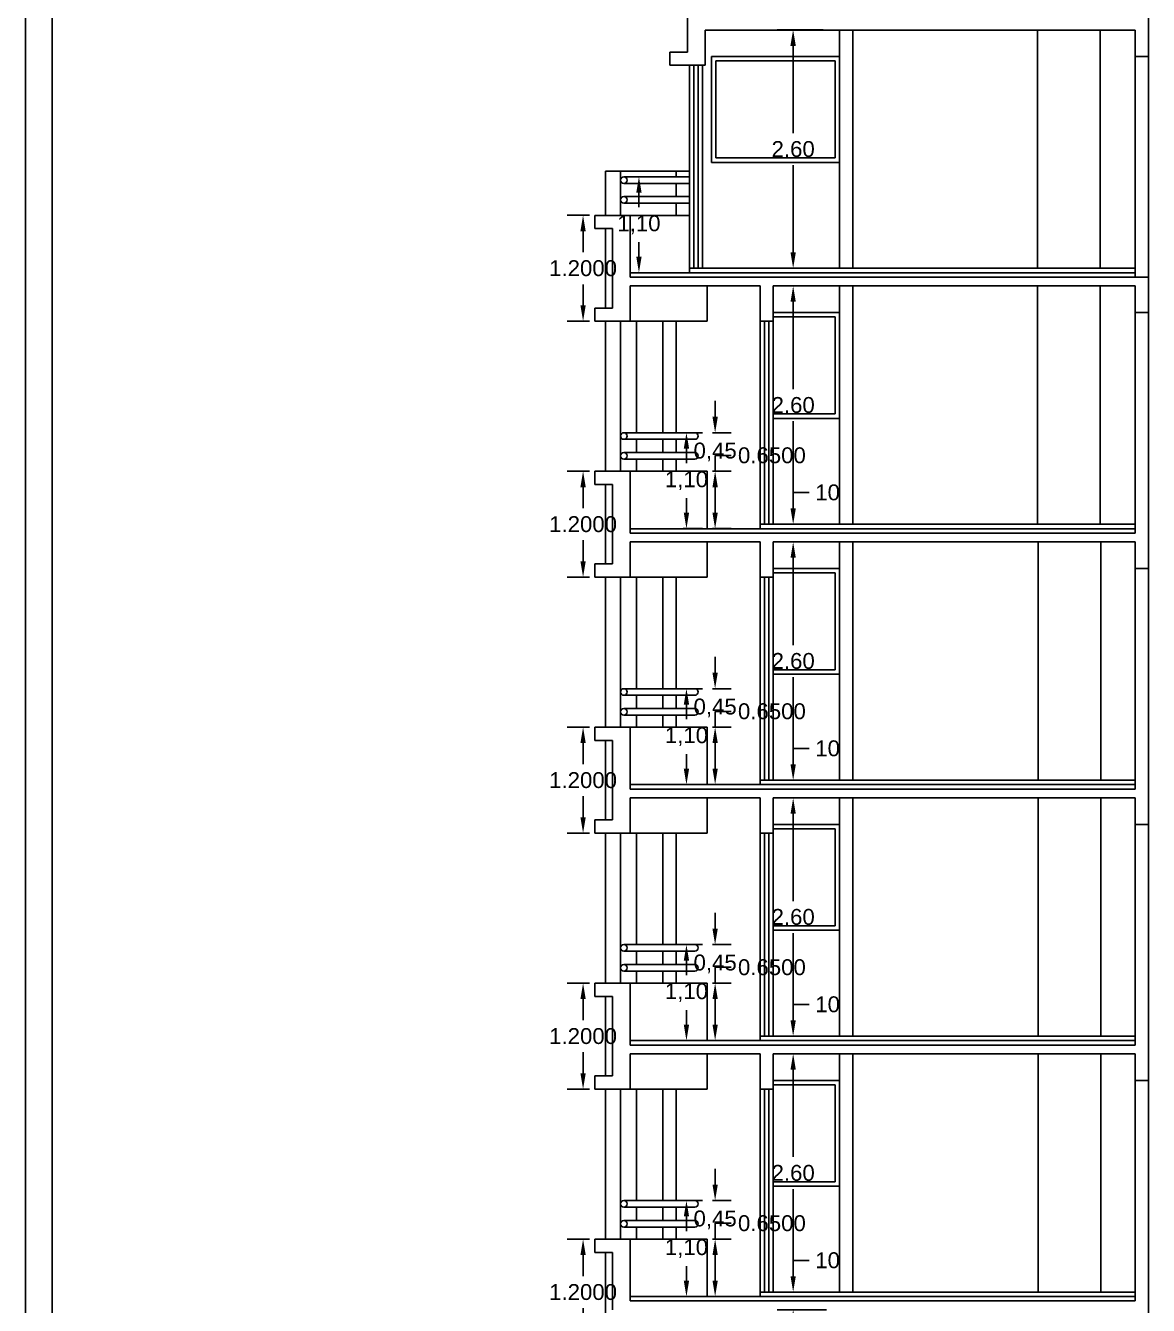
# Model space of a CAD drawing. Header units: millimetres. Extents: x 2200 to 2403, y 2380 to 2511.
# Drawn here: x 2285.21 to 2297.93, y 2486.62 to 2501.12 of the extents above; entities that cross this region are included whole.
import ezdxf

# ---------------------------------------------------------------- set-up
doc = ezdxf.new("R2010")
doc.units = ezdxf.units.MM
doc.styles.get("Standard").update_dxf_attribs({"font": 'arial.ttf'})
doc.dimstyles.get("Standard").update_dxf_attribs({"dimtxt": 0.18, "dimasz": 0.18, "dimexe": 0.18, "dimexo": 0.0625, "dimgap": 0.09, "dimtad": 0, "dimtih": 1, "dimtoh": 1, "dimdec": 4, "dimzin": 0, "dimdsep": 46, "dimtxsty": 'Standard', "dimcen": 0.09, "dimadec": 0, "dimazin": 0, "dimtfac": 1, "dimtdec": 4, "dimtofl": 0, "dimtmove": 0, "dimatfit": 3, "dimfxl": 1, "dimtolj": 1, "dimtzin": 0, "dimarcsym": 0})

# ---------------------------------------------------------------- blocks, each defined once
blk = doc.blocks.new('*D809')
at = {"color": 0, "lineweight": -2, "transparency": 16777216}
for p, q in [((2294.249, 2501.068), (2293.729, 2501.068)), ((2293.909, 2500.888), (2293.909, 2499.899)), ((2293.909, 2498.548), (2293.909, 2499.536)), ((2294.249, 2498.368), (2293.729, 2498.368))]:
    blk.add_line(p, q, dxfattribs=at)
at = {"color": 0, "transparency": 16777216}
for points in [[(2293.879, 2500.888), (2293.939, 2500.888), (2293.909, 2501.068)], [(2293.879, 2498.548), (2293.939, 2498.548), (2293.909, 2498.368)]]:
    blk.add_solid(points, dxfattribs=at)
at = {"layer": 'DEFPOINTS', "color": 0, "transparency": 16777216}
for p in [(2293.909, 2501.068), (2294.311, 2501.068), (2294.311, 2498.368)]:
    blk.add_point(p, dxfattribs=at)
at = {"color": 0, "transparency": 16777216, "insert": (2293.909, 2499.718), "char_height": 0.18, "attachment_point": 5}
blk.add_mtext('\\A1;2.60', dxfattribs=at)
blk = doc.blocks.new('*D810')
at = {"color": 0, "lineweight": -2, "transparency": 16777216}
for p, q in [((2293.908, 2501.448), (2293.908, 2501.628)), ((2293.908, 2501.628), (2294.088, 2501.628)), ((2293.978, 2501.268), (2293.728, 2501.268)), ((2293.978, 2501.068), (2293.728, 2501.068)), ((2293.908, 2500.888), (2293.908, 2500.708))]:
    blk.add_line(p, q, dxfattribs=at)
at = {"color": 0, "transparency": 16777216}
for points in [[(2293.878, 2501.448), (2293.938, 2501.448), (2293.908, 2501.268)], [(2293.878, 2500.888), (2293.938, 2500.888), (2293.908, 2501.068)]]:
    blk.add_solid(points, dxfattribs=at)
at = {"layer": 'DEFPOINTS', "color": 0, "transparency": 16777216}
for p in [(2293.908, 2501.268), (2294.041, 2501.268), (2294.041, 2501.068)]:
    blk.add_point(p, dxfattribs=at)
at = {"color": 0, "transparency": 16777216, "insert": (2294.298, 2501.628), "char_height": 0.18, "attachment_point": 5}
blk.add_mtext('\\A1;10', dxfattribs=at)
blk = doc.blocks.new('*D786')
at = {"color": 0, "lineweight": -2, "transparency": 16777216}
for p, q in [((2294.276, 2489.468), (2293.729, 2489.468)), ((2293.909, 2489.288), (2293.909, 2488.299)), ((2293.909, 2486.948), (2293.909, 2487.936)), ((2294.276, 2486.768), (2293.729, 2486.768))]:
    blk.add_line(p, q, dxfattribs=at)
at = {"color": 0, "transparency": 16777216}
for points in [[(2293.879, 2489.288), (2293.939, 2489.288), (2293.909, 2489.468)], [(2293.879, 2486.948), (2293.939, 2486.948), (2293.909, 2486.768)]]:
    blk.add_solid(points, dxfattribs=at)
at = {"layer": 'DEFPOINTS', "color": 0, "transparency": 16777216}
for p in [(2293.909, 2489.468), (2294.338, 2489.468), (2294.338, 2486.768)]:
    blk.add_point(p, dxfattribs=at)
at = {"color": 0, "transparency": 16777216, "insert": (2293.909, 2488.118), "char_height": 0.18, "attachment_point": 5}
blk.add_mtext('\\A1;2.60', dxfattribs=at)
blk = doc.blocks.new('*D787')
at = {"color": 0, "lineweight": -2, "transparency": 16777216}
for p, q in [((2293.909, 2486.948), (2293.909, 2487.128)), ((2293.909, 2487.128), (2294.089, 2487.128)), ((2294.285, 2486.768), (2293.729, 2486.768)), ((2294.285, 2486.568), (2293.729, 2486.568)), ((2293.909, 2486.388), (2293.909, 2486.208))]:
    blk.add_line(p, q, dxfattribs=at)
at = {"color": 0, "transparency": 16777216}
for points in [[(2293.879, 2486.948), (2293.939, 2486.948), (2293.909, 2486.768)], [(2293.879, 2486.388), (2293.939, 2486.388), (2293.909, 2486.568)]]:
    blk.add_solid(points, dxfattribs=at)
at = {"layer": 'DEFPOINTS', "color": 0, "transparency": 16777216}
for p in [(2293.909, 2486.768), (2294.347, 2486.768), (2294.347, 2486.568)]:
    blk.add_point(p, dxfattribs=at)
at = {"color": 0, "transparency": 16777216, "insert": (2294.299, 2487.128), "char_height": 0.18, "attachment_point": 5}
blk.add_mtext('\\A1;10', dxfattribs=at)
blk = doc.blocks.new('*D788')
at = {"color": 0, "lineweight": -2, "transparency": 16777216}
for p, q in [((2294.276, 2492.368), (2293.729, 2492.368)), ((2293.909, 2492.188), (2293.909, 2491.199)), ((2293.909, 2489.848), (2293.909, 2490.836)), ((2294.276, 2489.668), (2293.729, 2489.668))]:
    blk.add_line(p, q, dxfattribs=at)
at = {"color": 0, "transparency": 16777216}
for points in [[(2293.879, 2492.188), (2293.939, 2492.188), (2293.909, 2492.368)], [(2293.879, 2489.848), (2293.939, 2489.848), (2293.909, 2489.668)]]:
    blk.add_solid(points, dxfattribs=at)
at = {"layer": 'DEFPOINTS', "color": 0, "transparency": 16777216}
for p in [(2293.909, 2492.368), (2294.338, 2492.368), (2294.338, 2489.668)]:
    blk.add_point(p, dxfattribs=at)
at = {"color": 0, "transparency": 16777216, "insert": (2293.909, 2491.018), "char_height": 0.18, "attachment_point": 5}
blk.add_mtext('\\A1;2.60', dxfattribs=at)
blk = doc.blocks.new('*D789')
at = {"color": 0, "lineweight": -2, "transparency": 16777216}
for p, q in [((2293.909, 2489.848), (2293.909, 2490.028)), ((2293.909, 2490.028), (2294.089, 2490.028)), ((2294.285, 2489.668), (2293.729, 2489.668)), ((2294.285, 2489.468), (2293.729, 2489.468)), ((2293.909, 2489.288), (2293.909, 2489.108))]:
    blk.add_line(p, q, dxfattribs=at)
at = {"color": 0, "transparency": 16777216}
for points in [[(2293.879, 2489.848), (2293.939, 2489.848), (2293.909, 2489.668)], [(2293.879, 2489.288), (2293.939, 2489.288), (2293.909, 2489.468)]]:
    blk.add_solid(points, dxfattribs=at)
at = {"layer": 'DEFPOINTS', "color": 0, "transparency": 16777216}
for p in [(2293.909, 2489.668), (2294.347, 2489.668), (2294.347, 2489.468)]:
    blk.add_point(p, dxfattribs=at)
at = {"color": 0, "transparency": 16777216, "insert": (2294.299, 2490.028), "char_height": 0.18, "attachment_point": 5}
blk.add_mtext('\\A1;10', dxfattribs=at)
blk = doc.blocks.new('*D790')
at = {"color": 0, "lineweight": -2, "transparency": 16777216}
for p, q in [((2294.276, 2495.268), (2293.729, 2495.268)), ((2293.909, 2495.088), (2293.909, 2494.099)), ((2293.909, 2492.748), (2293.909, 2493.736)), ((2294.276, 2492.568), (2293.729, 2492.568))]:
    blk.add_line(p, q, dxfattribs=at)
at = {"color": 0, "transparency": 16777216}
for points in [[(2293.879, 2495.088), (2293.939, 2495.088), (2293.909, 2495.268)], [(2293.879, 2492.748), (2293.939, 2492.748), (2293.909, 2492.568)]]:
    blk.add_solid(points, dxfattribs=at)
at = {"layer": 'DEFPOINTS', "color": 0, "transparency": 16777216}
for p in [(2293.909, 2495.268), (2294.338, 2495.268), (2294.338, 2492.568)]:
    blk.add_point(p, dxfattribs=at)
at = {"color": 0, "transparency": 16777216, "insert": (2293.909, 2493.918), "char_height": 0.18, "attachment_point": 5}
blk.add_mtext('\\A1;2.60', dxfattribs=at)
blk = doc.blocks.new('*D791')
at = {"color": 0, "lineweight": -2, "transparency": 16777216}
for p, q in [((2293.909, 2492.748), (2293.909, 2492.928)), ((2293.909, 2492.928), (2294.089, 2492.928)), ((2294.285, 2492.568), (2293.729, 2492.568)), ((2294.285, 2492.368), (2293.729, 2492.368)), ((2293.909, 2492.188), (2293.909, 2492.008))]:
    blk.add_line(p, q, dxfattribs=at)
at = {"color": 0, "transparency": 16777216}
for points in [[(2293.879, 2492.748), (2293.939, 2492.748), (2293.909, 2492.568)], [(2293.879, 2492.188), (2293.939, 2492.188), (2293.909, 2492.368)]]:
    blk.add_solid(points, dxfattribs=at)
at = {"layer": 'DEFPOINTS', "color": 0, "transparency": 16777216}
for p in [(2293.909, 2492.568), (2294.347, 2492.568), (2294.347, 2492.368)]:
    blk.add_point(p, dxfattribs=at)
at = {"color": 0, "transparency": 16777216, "insert": (2294.299, 2492.928), "char_height": 0.18, "attachment_point": 5}
blk.add_mtext('\\A1;10', dxfattribs=at)
blk = doc.blocks.new('*D792')
at = {"color": 0, "lineweight": -2, "transparency": 16777216}
for p, q in [((2294.276, 2498.168), (2293.729, 2498.168)), ((2293.909, 2497.988), (2293.909, 2496.999)), ((2293.909, 2495.648), (2293.909, 2496.636)), ((2294.276, 2495.468), (2293.729, 2495.468))]:
    blk.add_line(p, q, dxfattribs=at)
at = {"color": 0, "transparency": 16777216}
for points in [[(2293.879, 2497.988), (2293.939, 2497.988), (2293.909, 2498.168)], [(2293.879, 2495.648), (2293.939, 2495.648), (2293.909, 2495.468)]]:
    blk.add_solid(points, dxfattribs=at)
at = {"layer": 'DEFPOINTS', "color": 0, "transparency": 16777216}
for p in [(2293.909, 2498.168), (2294.338, 2498.168), (2294.338, 2495.468)]:
    blk.add_point(p, dxfattribs=at)
at = {"color": 0, "transparency": 16777216, "insert": (2293.909, 2496.818), "char_height": 0.18, "attachment_point": 5}
blk.add_mtext('\\A1;2.60', dxfattribs=at)
blk = doc.blocks.new('*D793')
at = {"color": 0, "lineweight": -2, "transparency": 16777216}
for p, q in [((2293.909, 2495.648), (2293.909, 2495.828)), ((2293.909, 2495.828), (2294.089, 2495.828)), ((2294.285, 2495.468), (2293.729, 2495.468)), ((2294.285, 2495.268), (2293.729, 2495.268)), ((2293.909, 2495.088), (2293.909, 2494.908))]:
    blk.add_line(p, q, dxfattribs=at)
at = {"color": 0, "transparency": 16777216}
for points in [[(2293.879, 2495.648), (2293.939, 2495.648), (2293.909, 2495.468)], [(2293.879, 2495.088), (2293.939, 2495.088), (2293.909, 2495.268)]]:
    blk.add_solid(points, dxfattribs=at)
at = {"layer": 'DEFPOINTS', "color": 0, "transparency": 16777216}
for p in [(2293.909, 2495.468), (2294.347, 2495.468), (2294.347, 2495.268)]:
    blk.add_point(p, dxfattribs=at)
at = {"color": 0, "transparency": 16777216, "insert": (2294.299, 2495.828), "char_height": 0.18, "attachment_point": 5}
blk.add_mtext('\\A1;10', dxfattribs=at)
blk = doc.blocks.new('*D832')
at = {"color": 0, "lineweight": -2, "transparency": 16777216}
for p, q in [((2292.661, 2487.805), (2292.88, 2487.805)), ((2292.7, 2487.625), (2292.7, 2487.459)), ((2292.7, 2486.898), (2292.7, 2487.063)), ((2292.661, 2486.718), (2292.88, 2486.718))]:
    blk.add_line(p, q, dxfattribs=at)
at = {"color": 0, "transparency": 16777216}
for points in [[(2292.67, 2487.625), (2292.73, 2487.625), (2292.7, 2487.805)], [(2292.67, 2486.898), (2292.73, 2486.898), (2292.7, 2486.718)]]:
    blk.add_solid(points, dxfattribs=at)
at = {"layer": 'DEFPOINTS', "color": 0, "transparency": 16777216}
for p in [(2292.599, 2487.805), (2292.7, 2487.805), (2292.599, 2486.718)]:
    blk.add_point(p, dxfattribs=at)
at = {"color": 0, "transparency": 16777216, "insert": (2292.7, 2487.261), "char_height": 0.18, "attachment_point": 5}
blk.add_mtext('\\A1;1,10', dxfattribs=at)
blk = doc.blocks.new('*D833')
at = {"color": 0, "lineweight": -2, "transparency": 16777216}
for p, q in [((2293.025, 2487.985), (2293.025, 2488.165)), ((2292.996, 2487.805), (2293.205, 2487.805)), ((2292.996, 2487.368), (2293.205, 2487.368)), ((2293.025, 2487.188), (2293.025, 2487.008))]:
    blk.add_line(p, q, dxfattribs=at)
at = {"color": 0, "transparency": 16777216}
for points in [[(2292.995, 2487.985), (2293.055, 2487.985), (2293.025, 2487.805)], [(2292.995, 2487.188), (2293.055, 2487.188), (2293.025, 2487.368)]]:
    blk.add_solid(points, dxfattribs=at)
at = {"layer": 'DEFPOINTS', "color": 0, "transparency": 16777216}
for p in [(2292.933, 2487.805), (2293.025, 2487.805), (2292.933, 2487.368)]:
    blk.add_point(p, dxfattribs=at)
at = {"color": 0, "transparency": 16777216, "insert": (2293.025, 2487.586), "char_height": 0.18, "attachment_point": 5}
blk.add_mtext('\\A1;0,45', dxfattribs=at)
blk = doc.blocks.new('*D834')
at = {"color": 0, "lineweight": -2, "transparency": 16777216}
for p, q in [((2293.025, 2487.368), (2293.025, 2487.548)), ((2293.025, 2487.548), (2293.205, 2487.548)), ((2292.996, 2487.368), (2293.205, 2487.368)), ((2293.025, 2486.898), (2293.025, 2487.188)), ((2292.996, 2486.718), (2293.205, 2486.718))]:
    blk.add_line(p, q, dxfattribs=at)
at = {"color": 0, "transparency": 16777216}
for points in [[(2292.995, 2487.188), (2293.055, 2487.188), (2293.025, 2487.368)], [(2292.995, 2486.898), (2293.055, 2486.898), (2293.025, 2486.718)]]:
    blk.add_solid(points, dxfattribs=at)
at = {"layer": 'DEFPOINTS', "color": 0, "transparency": 16777216}
for p in [(2292.933, 2487.368), (2293.025, 2487.368), (2292.933, 2486.718)]:
    blk.add_point(p, dxfattribs=at)
at = {"color": 0, "transparency": 16777216, "insert": (2293.668, 2487.548), "char_height": 0.18, "attachment_point": 5}
blk.add_mtext('\\A1;0.6500', dxfattribs=at)
blk = doc.blocks.new('*D835')
at = {"color": 0, "lineweight": -2, "transparency": 16777216}
for p, q in [((2291.601, 2487.368), (2291.349, 2487.368)), ((2291.529, 2487.188), (2291.529, 2486.949)), ((2291.529, 2486.348), (2291.529, 2486.586)), ((2291.601, 2486.168), (2291.349, 2486.168))]:
    blk.add_line(p, q, dxfattribs=at)
at = {"color": 0, "transparency": 16777216}
for points in [[(2291.499, 2487.188), (2291.559, 2487.188), (2291.529, 2487.368)], [(2291.499, 2486.348), (2291.559, 2486.348), (2291.529, 2486.168)]]:
    blk.add_solid(points, dxfattribs=at)
at = {"layer": 'DEFPOINTS', "color": 0, "transparency": 16777216}
for p in [(2291.529, 2487.368), (2291.663, 2487.368), (2291.663, 2486.168)]:
    blk.add_point(p, dxfattribs=at)
at = {"color": 0, "transparency": 16777216, "insert": (2291.529, 2486.768), "char_height": 0.18, "attachment_point": 5}
blk.add_mtext('\\A1;1.2000', dxfattribs=at)
blk = doc.blocks.new('*D836')
at = {"color": 0, "lineweight": -2, "transparency": 16777216}
for p, q in [((2292.661, 2490.705), (2292.88, 2490.705)), ((2292.7, 2490.525), (2292.7, 2490.359)), ((2292.7, 2489.798), (2292.7, 2489.963)), ((2292.661, 2489.618), (2292.88, 2489.618))]:
    blk.add_line(p, q, dxfattribs=at)
at = {"color": 0, "transparency": 16777216}
for points in [[(2292.67, 2490.525), (2292.73, 2490.525), (2292.7, 2490.705)], [(2292.67, 2489.798), (2292.73, 2489.798), (2292.7, 2489.618)]]:
    blk.add_solid(points, dxfattribs=at)
at = {"layer": 'DEFPOINTS', "color": 0, "transparency": 16777216}
for p in [(2292.599, 2490.705), (2292.7, 2490.705), (2292.599, 2489.618)]:
    blk.add_point(p, dxfattribs=at)
at = {"color": 0, "transparency": 16777216, "insert": (2292.7, 2490.161), "char_height": 0.18, "attachment_point": 5}
blk.add_mtext('\\A1;1,10', dxfattribs=at)
blk = doc.blocks.new('*D837')
at = {"color": 0, "lineweight": -2, "transparency": 16777216}
for p, q in [((2293.025, 2490.885), (2293.025, 2491.065)), ((2292.996, 2490.705), (2293.205, 2490.705)), ((2292.996, 2490.268), (2293.205, 2490.268)), ((2293.025, 2490.088), (2293.025, 2489.908))]:
    blk.add_line(p, q, dxfattribs=at)
at = {"color": 0, "transparency": 16777216}
for points in [[(2292.995, 2490.885), (2293.055, 2490.885), (2293.025, 2490.705)], [(2292.995, 2490.088), (2293.055, 2490.088), (2293.025, 2490.268)]]:
    blk.add_solid(points, dxfattribs=at)
at = {"layer": 'DEFPOINTS', "color": 0, "transparency": 16777216}
for p in [(2292.933, 2490.705), (2293.025, 2490.705), (2292.933, 2490.268)]:
    blk.add_point(p, dxfattribs=at)
at = {"color": 0, "transparency": 16777216, "insert": (2293.025, 2490.486), "char_height": 0.18, "attachment_point": 5}
blk.add_mtext('\\A1;0,45', dxfattribs=at)
blk = doc.blocks.new('*D849')
at = {"color": 0, "lineweight": -2, "transparency": 16777216}
for p, q in [((2293.025, 2490.268), (2293.025, 2490.448)), ((2293.025, 2490.448), (2293.205, 2490.448)), ((2292.996, 2490.268), (2293.205, 2490.268)), ((2293.025, 2489.798), (2293.025, 2490.088)), ((2292.996, 2489.618), (2293.205, 2489.618))]:
    blk.add_line(p, q, dxfattribs=at)
at = {"color": 0, "transparency": 16777216}
for points in [[(2292.995, 2490.088), (2293.055, 2490.088), (2293.025, 2490.268)], [(2292.995, 2489.798), (2293.055, 2489.798), (2293.025, 2489.618)]]:
    blk.add_solid(points, dxfattribs=at)
at = {"layer": 'DEFPOINTS', "color": 0, "transparency": 16777216}
for p in [(2292.933, 2490.268), (2293.025, 2490.268), (2292.933, 2489.618)]:
    blk.add_point(p, dxfattribs=at)
at = {"color": 0, "transparency": 16777216, "insert": (2293.668, 2490.448), "char_height": 0.18, "attachment_point": 5}
blk.add_mtext('\\A1;0.6500', dxfattribs=at)
blk = doc.blocks.new('*D850')
at = {"color": 0, "lineweight": -2, "transparency": 16777216}
for p, q in [((2291.601, 2490.268), (2291.349, 2490.268)), ((2291.529, 2490.088), (2291.529, 2489.849)), ((2291.529, 2489.248), (2291.529, 2489.486)), ((2291.601, 2489.068), (2291.349, 2489.068))]:
    blk.add_line(p, q, dxfattribs=at)
at = {"color": 0, "transparency": 16777216}
for points in [[(2291.499, 2490.088), (2291.559, 2490.088), (2291.529, 2490.268)], [(2291.499, 2489.248), (2291.559, 2489.248), (2291.529, 2489.068)]]:
    blk.add_solid(points, dxfattribs=at)
at = {"layer": 'DEFPOINTS', "color": 0, "transparency": 16777216}
for p in [(2291.529, 2490.268), (2291.663, 2490.268), (2291.663, 2489.068)]:
    blk.add_point(p, dxfattribs=at)
at = {"color": 0, "transparency": 16777216, "insert": (2291.529, 2489.668), "char_height": 0.18, "attachment_point": 5}
blk.add_mtext('\\A1;1.2000', dxfattribs=at)
blk = doc.blocks.new('*D851')
at = {"color": 0, "lineweight": -2, "transparency": 16777216}
for p, q in [((2292.661, 2493.605), (2292.88, 2493.605)), ((2292.7, 2493.425), (2292.7, 2493.259)), ((2292.7, 2492.698), (2292.7, 2492.863)), ((2292.661, 2492.518), (2292.88, 2492.518))]:
    blk.add_line(p, q, dxfattribs=at)
at = {"color": 0, "transparency": 16777216}
for points in [[(2292.67, 2493.425), (2292.73, 2493.425), (2292.7, 2493.605)], [(2292.67, 2492.698), (2292.73, 2492.698), (2292.7, 2492.518)]]:
    blk.add_solid(points, dxfattribs=at)
at = {"layer": 'DEFPOINTS', "color": 0, "transparency": 16777216}
for p in [(2292.599, 2493.605), (2292.7, 2493.605), (2292.599, 2492.518)]:
    blk.add_point(p, dxfattribs=at)
at = {"color": 0, "transparency": 16777216, "insert": (2292.7, 2493.061), "char_height": 0.18, "attachment_point": 5}
blk.add_mtext('\\A1;1,10', dxfattribs=at)
blk = doc.blocks.new('*D852')
at = {"color": 0, "lineweight": -2, "transparency": 16777216}
for p, q in [((2293.025, 2493.785), (2293.025, 2493.965)), ((2292.996, 2493.605), (2293.205, 2493.605)), ((2292.996, 2493.168), (2293.205, 2493.168)), ((2293.025, 2492.988), (2293.025, 2492.808))]:
    blk.add_line(p, q, dxfattribs=at)
at = {"color": 0, "transparency": 16777216}
for points in [[(2292.995, 2493.785), (2293.055, 2493.785), (2293.025, 2493.605)], [(2292.995, 2492.988), (2293.055, 2492.988), (2293.025, 2493.168)]]:
    blk.add_solid(points, dxfattribs=at)
at = {"layer": 'DEFPOINTS', "color": 0, "transparency": 16777216}
for p in [(2292.933, 2493.605), (2293.025, 2493.605), (2292.933, 2493.168)]:
    blk.add_point(p, dxfattribs=at)
at = {"color": 0, "transparency": 16777216, "insert": (2293.025, 2493.386), "char_height": 0.18, "attachment_point": 5}
blk.add_mtext('\\A1;0,45', dxfattribs=at)
blk = doc.blocks.new('*D853')
at = {"color": 0, "lineweight": -2, "transparency": 16777216}
for p, q in [((2293.025, 2493.168), (2293.025, 2493.348)), ((2293.025, 2493.348), (2293.205, 2493.348)), ((2292.996, 2493.168), (2293.205, 2493.168)), ((2293.025, 2492.698), (2293.025, 2492.988)), ((2292.996, 2492.518), (2293.205, 2492.518))]:
    blk.add_line(p, q, dxfattribs=at)
at = {"color": 0, "transparency": 16777216}
for points in [[(2292.995, 2492.988), (2293.055, 2492.988), (2293.025, 2493.168)], [(2292.995, 2492.698), (2293.055, 2492.698), (2293.025, 2492.518)]]:
    blk.add_solid(points, dxfattribs=at)
at = {"layer": 'DEFPOINTS', "color": 0, "transparency": 16777216}
for p in [(2292.933, 2493.168), (2293.025, 2493.168), (2292.933, 2492.518)]:
    blk.add_point(p, dxfattribs=at)
at = {"color": 0, "transparency": 16777216, "insert": (2293.668, 2493.348), "char_height": 0.18, "attachment_point": 5}
blk.add_mtext('\\A1;0.6500', dxfattribs=at)
blk = doc.blocks.new('*D854')
at = {"color": 0, "lineweight": -2, "transparency": 16777216}
for p, q in [((2291.601, 2493.168), (2291.349, 2493.168)), ((2291.529, 2492.988), (2291.529, 2492.749)), ((2291.529, 2492.148), (2291.529, 2492.386)), ((2291.601, 2491.968), (2291.349, 2491.968))]:
    blk.add_line(p, q, dxfattribs=at)
at = {"color": 0, "transparency": 16777216}
for points in [[(2291.499, 2492.988), (2291.559, 2492.988), (2291.529, 2493.168)], [(2291.499, 2492.148), (2291.559, 2492.148), (2291.529, 2491.968)]]:
    blk.add_solid(points, dxfattribs=at)
at = {"layer": 'DEFPOINTS', "color": 0, "transparency": 16777216}
for p in [(2291.529, 2493.168), (2291.663, 2493.168), (2291.663, 2491.968)]:
    blk.add_point(p, dxfattribs=at)
at = {"color": 0, "transparency": 16777216, "insert": (2291.529, 2492.568), "char_height": 0.18, "attachment_point": 5}
blk.add_mtext('\\A1;1.2000', dxfattribs=at)
blk = doc.blocks.new('*D855')
at = {"color": 0, "lineweight": -2, "transparency": 16777216}
for p, q in [((2292.661, 2496.505), (2292.88, 2496.505)), ((2292.7, 2496.325), (2292.7, 2496.159)), ((2292.7, 2495.598), (2292.7, 2495.763)), ((2292.661, 2495.418), (2292.88, 2495.418))]:
    blk.add_line(p, q, dxfattribs=at)
at = {"color": 0, "transparency": 16777216}
for points in [[(2292.67, 2496.325), (2292.73, 2496.325), (2292.7, 2496.505)], [(2292.67, 2495.598), (2292.73, 2495.598), (2292.7, 2495.418)]]:
    blk.add_solid(points, dxfattribs=at)
at = {"layer": 'DEFPOINTS', "color": 0, "transparency": 16777216}
for p in [(2292.599, 2496.505), (2292.7, 2496.505), (2292.599, 2495.418)]:
    blk.add_point(p, dxfattribs=at)
at = {"color": 0, "transparency": 16777216, "insert": (2292.7, 2495.961), "char_height": 0.18, "attachment_point": 5}
blk.add_mtext('\\A1;1,10', dxfattribs=at)
blk = doc.blocks.new('*D856')
at = {"color": 0, "lineweight": -2, "transparency": 16777216}
for p, q in [((2293.025, 2496.685), (2293.025, 2496.865)), ((2292.996, 2496.505), (2293.205, 2496.505)), ((2292.996, 2496.068), (2293.205, 2496.068)), ((2293.025, 2495.888), (2293.025, 2495.708))]:
    blk.add_line(p, q, dxfattribs=at)
at = {"color": 0, "transparency": 16777216}
for points in [[(2292.995, 2496.685), (2293.055, 2496.685), (2293.025, 2496.505)], [(2292.995, 2495.888), (2293.055, 2495.888), (2293.025, 2496.068)]]:
    blk.add_solid(points, dxfattribs=at)
at = {"layer": 'DEFPOINTS', "color": 0, "transparency": 16777216}
for p in [(2292.933, 2496.505), (2293.025, 2496.505), (2292.933, 2496.068)]:
    blk.add_point(p, dxfattribs=at)
at = {"color": 0, "transparency": 16777216, "insert": (2293.025, 2496.286), "char_height": 0.18, "attachment_point": 5}
blk.add_mtext('\\A1;0,45', dxfattribs=at)
blk = doc.blocks.new('*D857')
at = {"color": 0, "lineweight": -2, "transparency": 16777216}
for p, q in [((2293.025, 2496.068), (2293.025, 2496.248)), ((2293.025, 2496.248), (2293.205, 2496.248)), ((2292.996, 2496.068), (2293.205, 2496.068)), ((2293.025, 2495.598), (2293.025, 2495.888)), ((2292.996, 2495.418), (2293.205, 2495.418))]:
    blk.add_line(p, q, dxfattribs=at)
at = {"color": 0, "transparency": 16777216}
for points in [[(2292.995, 2495.888), (2293.055, 2495.888), (2293.025, 2496.068)], [(2292.995, 2495.598), (2293.055, 2495.598), (2293.025, 2495.418)]]:
    blk.add_solid(points, dxfattribs=at)
at = {"layer": 'DEFPOINTS', "color": 0, "transparency": 16777216}
for p in [(2292.933, 2496.068), (2293.025, 2496.068), (2292.933, 2495.418)]:
    blk.add_point(p, dxfattribs=at)
at = {"color": 0, "transparency": 16777216, "insert": (2293.668, 2496.248), "char_height": 0.18, "attachment_point": 5}
blk.add_mtext('\\A1;0.6500', dxfattribs=at)
blk = doc.blocks.new('*D858')
at = {"color": 0, "lineweight": -2, "transparency": 16777216}
for p, q in [((2291.601, 2496.068), (2291.349, 2496.068)), ((2291.529, 2495.888), (2291.529, 2495.649)), ((2291.529, 2495.048), (2291.529, 2495.286)), ((2291.601, 2494.868), (2291.349, 2494.868))]:
    blk.add_line(p, q, dxfattribs=at)
at = {"color": 0, "transparency": 16777216}
for points in [[(2291.499, 2495.888), (2291.559, 2495.888), (2291.529, 2496.068)], [(2291.499, 2495.048), (2291.559, 2495.048), (2291.529, 2494.868)]]:
    blk.add_solid(points, dxfattribs=at)
at = {"layer": 'DEFPOINTS', "color": 0, "transparency": 16777216}
for p in [(2291.529, 2496.068), (2291.663, 2496.068), (2291.663, 2494.868)]:
    blk.add_point(p, dxfattribs=at)
at = {"color": 0, "transparency": 16777216, "insert": (2291.529, 2495.468), "char_height": 0.18, "attachment_point": 5}
blk.add_mtext('\\A1;1.2000', dxfattribs=at)
blk = doc.blocks.new('*D859')
at = {"color": 0, "lineweight": -2, "transparency": 16777216}
for p, q in [((2291.601, 2498.968), (2291.349, 2498.968)), ((2291.529, 2498.788), (2291.529, 2498.549)), ((2291.529, 2497.948), (2291.529, 2498.186)), ((2291.601, 2497.768), (2291.349, 2497.768))]:
    blk.add_line(p, q, dxfattribs=at)
at = {"color": 0, "transparency": 16777216}
for points in [[(2291.499, 2498.788), (2291.559, 2498.788), (2291.529, 2498.968)], [(2291.499, 2497.948), (2291.559, 2497.948), (2291.529, 2497.768)]]:
    blk.add_solid(points, dxfattribs=at)
at = {"layer": 'DEFPOINTS', "color": 0, "transparency": 16777216}
for p in [(2291.529, 2498.968), (2291.663, 2498.968), (2291.663, 2497.768)]:
    blk.add_point(p, dxfattribs=at)
at = {"color": 0, "transparency": 16777216, "insert": (2291.529, 2498.368), "char_height": 0.18, "attachment_point": 5}
blk.add_mtext('\\A1;1.2000', dxfattribs=at)
blk = doc.blocks.new('*D860')
at = {"color": 0, "lineweight": -2, "transparency": 16777216}
for p, q in [((2292.126, 2499.405), (2292.342, 2499.405)), ((2292.162, 2499.225), (2292.162, 2499.059)), ((2292.162, 2498.498), (2292.162, 2498.663)), ((2292.126, 2498.318), (2292.342, 2498.318))]:
    blk.add_line(p, q, dxfattribs=at)
at = {"color": 0, "transparency": 16777216}
for points in [[(2292.132, 2499.225), (2292.192, 2499.225), (2292.162, 2499.405)], [(2292.132, 2498.498), (2292.192, 2498.498), (2292.162, 2498.318)]]:
    blk.add_solid(points, dxfattribs=at)
at = {"layer": 'DEFPOINTS', "color": 0, "transparency": 16777216}
for p in [(2292.063, 2499.405), (2292.162, 2499.405), (2292.063, 2498.318)]:
    blk.add_point(p, dxfattribs=at)
at = {"color": 0, "transparency": 16777216, "insert": (2292.162, 2498.861), "char_height": 0.18, "attachment_point": 5}
blk.add_mtext('\\A1;1,10', dxfattribs=at)

msp = doc.modelspace()

# ---------------------------------------------------------------- linework, layer by layer
at = {"color": 1}
for p, q in [((2285.2134, 2511.06758), (2285.2134, 2459.71758)), ((2294.4334, 2501.06758), (2294.4334, 2498.36758)), ((2294.5834, 2501.06758), (2294.5834, 2498.36758)), ((2296.67882, 2501.06758), (2296.67882, 2498.36758)), ((2297.38882, 2501.06758), (2297.38882, 2498.36758)), ((2292.7834, 2500.66758), (2292.7834, 2498.36758)), ((2292.8334, 2500.66758), (2292.8334, 2498.36758)), ((2292.7334, 2499.46758), (2291.7834, 2499.46758)), ((2291.7834, 2499.46758), (2291.7834, 2498.96758)), ((2291.9534, 2499.46758), (2291.9534, 2498.96758)), ((2292.5834, 2499.46758), (2292.5834, 2499.40508)), ((2292.5834, 2499.33008), (2292.5834, 2499.18008)), ((2292.5834, 2499.33008), (2292.5834, 2499.18008)), ((2292.5834, 2499.10508), (2292.5834, 2498.96758)), ((2292.5834, 2499.10508), (2292.5834, 2499.06758)), ((2291.7834, 2498.81758), (2291.7834, 2498.74758)), ((2291.7834, 2498.81758), (2291.7834, 2497.91758)), ((2294.4334, 2498.16758), (2294.4334, 2495.46758)), ((2294.5834, 2498.16758), (2294.5834, 2495.46758)), ((2296.67882, 2498.16758), (2296.67882, 2495.46758)), ((2297.38882, 2498.16758), (2297.38882, 2495.46758)), ((2292.4334, 2497.76758), (2292.4334, 2496.50508)), ((2292.5834, 2497.76758), (2292.5834, 2496.50508)), ((2293.5834, 2497.76758), (2293.5834, 2495.46758)), ((2293.6334, 2497.76758), (2293.6334, 2495.46758)), ((2292.4334, 2496.43008), (2292.4334, 2496.28008)), ((2292.5834, 2496.43008), (2292.5834, 2496.28008)), ((2292.4334, 2496.20508), (2292.4334, 2496.06758)), ((2292.5834, 2496.20508), (2292.5834, 2496.06758)), ((2291.7834, 2495.91758), (2291.7834, 2495.01758)), ((2294.4334, 2495.26758), (2294.4334, 2492.56758)), ((2294.5834, 2495.26758), (2294.5834, 2492.56758)), ((2296.6834, 2495.26758), (2296.6834, 2492.56758)), ((2297.3934, 2495.26758), (2297.3934, 2492.56758)), ((2292.4334, 2494.86758), (2292.4334, 2493.60508)), ((2292.5834, 2494.86758), (2292.5834, 2493.60508)), ((2293.5834, 2494.86758), (2293.5834, 2492.56758)), ((2293.6334, 2494.86758), (2293.6334, 2492.56758)), ((2292.4334, 2493.53008), (2292.4334, 2493.38008)), ((2292.5834, 2493.53008), (2292.5834, 2493.38008)), ((2292.4334, 2493.30508), (2292.4334, 2493.16758)), ((2292.5834, 2493.30508), (2292.5834, 2493.16758)), ((2291.7834, 2493.01758), (2291.7834, 2492.11758)), ((2294.4334, 2492.36758), (2294.4334, 2489.66758)), ((2294.5834, 2492.36758), (2294.5834, 2489.66758)), ((2296.6834, 2492.36758), (2296.6834, 2489.66758)), ((2297.3934, 2492.36758), (2297.3934, 2489.66758)), ((2292.4334, 2491.96758), (2292.4334, 2490.70508)), ((2292.5834, 2491.96758), (2292.5834, 2490.70508)), ((2293.5834, 2491.96758), (2293.5834, 2489.66758)), ((2293.6334, 2491.96758), (2293.6334, 2489.66758)), ((2292.4334, 2490.63008), (2292.4334, 2490.48008)), ((2292.5834, 2490.63008), (2292.5834, 2490.48008)), ((2292.4334, 2490.40508), (2292.4334, 2490.26758)), ((2292.5834, 2490.40508), (2292.5834, 2490.26758)), ((2291.7834, 2490.11758), (2291.7834, 2489.21758)), ((2294.4334, 2489.46758), (2294.4334, 2486.76758)), ((2294.5834, 2489.46758), (2294.5834, 2486.76758)), ((2296.6834, 2489.46758), (2296.6834, 2486.76758)), ((2297.3934, 2489.46758), (2297.3934, 2486.76758)), ((2292.4334, 2489.06758), (2292.4334, 2487.80508)), ((2292.5834, 2489.06758), (2292.5834, 2487.80508)), ((2293.5834, 2489.06758), (2293.5834, 2486.76758)), ((2293.6334, 2489.06758), (2293.6334, 2486.76758)), ((2292.4334, 2487.73008), (2292.4334, 2487.58008)), ((2292.5834, 2487.73008), (2292.5834, 2487.58008)), ((2292.4334, 2487.50508), (2292.4334, 2487.36758)), ((2292.5834, 2487.50508), (2292.5834, 2487.36758)), ((2291.7834, 2487.21758), (2291.7834, 2486.31758))]:
    msp.add_line(p, q, dxfattribs=at)
for p, q in [((2285.5134, 2510.76758), (2285.5134, 2460.31758)), ((2297.9334, 2506.26758), (2297.9334, 2498.26758)), ((2292.7134, 2502.16758), (2292.7134, 2500.81758)), ((2292.9134, 2500.66758), (2292.9134, 2501.06758)), ((2292.9134, 2501.06758), (2297.7834, 2501.06758)), ((2297.7834, 2501.06758), (2297.7834, 2498.26758)), ((2292.5134, 2500.81758), (2292.7134, 2500.81758)), ((2292.5134, 2500.66758), (2292.5134, 2500.81758)), ((2297.7834, 2500.76758), (2297.9334, 2500.76758)), ((2292.9134, 2500.66758), (2292.5134, 2500.66758)), ((2291.6634, 2498.96758), (2292.0634, 2498.96758)), ((2291.6634, 2498.96758), (2291.6634, 2498.81758)), ((2292.0634, 2498.96758), (2292.0634, 2498.26758)), ((2291.6634, 2498.81758), (2291.8634, 2498.81758)), ((2291.8634, 2498.81758), (2291.8634, 2498.16758)), ((2292.0634, 2498.26758), (2297.7834, 2498.26758)), ((2297.7834, 2498.26758), (2297.9334, 2498.26758)), ((2297.9334, 2498.26758), (2297.9334, 2495.36758)), ((2291.8634, 2498.16758), (2291.8634, 2497.91758)), ((2292.0634, 2498.16758), (2293.5334, 2498.16758)), ((2292.0634, 2497.76758), (2292.0634, 2498.16758)), ((2293.5334, 2497.76758), (2293.5334, 2498.16758)), ((2293.6834, 2498.16758), (2297.7834, 2498.16758)), ((2293.6834, 2497.76758), (2293.6834, 2498.16758)), ((2297.7834, 2498.16758), (2297.7834, 2495.36758)), ((2291.6634, 2497.91758), (2291.8634, 2497.91758)), ((2291.6634, 2497.76758), (2291.6634, 2497.91758)), ((2297.7834, 2497.86758), (2297.9334, 2497.86758)), ((2292.0634, 2497.76758), (2291.6634, 2497.76758)), ((2293.5334, 2497.76758), (2293.6834, 2497.76758)), ((2291.6634, 2496.06758), (2292.0634, 2496.06758)), ((2291.6634, 2496.06758), (2291.6634, 2495.91758)), ((2292.0634, 2496.06758), (2292.0634, 2495.36758)), ((2291.6634, 2495.91758), (2291.8634, 2495.91758)), ((2291.8634, 2495.91758), (2291.8634, 2495.26758)), ((2292.0634, 2495.36758), (2297.7834, 2495.36758)), ((2297.9334, 2495.36758), (2297.9334, 2492.46758)), ((2291.8634, 2495.26758), (2291.8634, 2495.01758)), ((2292.0634, 2495.26758), (2293.5334, 2495.26758)), ((2292.0634, 2494.86758), (2292.0634, 2495.26758)), ((2293.5334, 2494.86758), (2293.5334, 2495.26758)), ((2293.6834, 2495.26758), (2297.7834, 2495.26758)), ((2293.6834, 2494.86758), (2293.6834, 2495.26758)), ((2297.7834, 2495.26758), (2297.7834, 2492.46758)), ((2291.6634, 2495.01758), (2291.8634, 2495.01758)), ((2291.6634, 2494.86758), (2291.6634, 2495.01758)), ((2297.7834, 2494.96758), (2297.9334, 2494.96758)), ((2292.0634, 2494.86758), (2291.6634, 2494.86758)), ((2293.5334, 2494.86758), (2293.6834, 2494.86758)), ((2291.6634, 2493.16758), (2292.0634, 2493.16758)), ((2291.6634, 2493.16758), (2291.6634, 2493.01758)), ((2292.0634, 2493.16758), (2292.0634, 2492.46758)), ((2291.6634, 2493.01758), (2291.8634, 2493.01758)), ((2291.8634, 2493.01758), (2291.8634, 2492.36758)), ((2292.0634, 2492.46758), (2297.7834, 2492.46758)), ((2297.9334, 2492.46758), (2297.9334, 2489.56758)), ((2291.8634, 2492.36758), (2291.8634, 2492.11758)), ((2292.0634, 2492.36758), (2293.5334, 2492.36758)), ((2292.0634, 2491.96758), (2292.0634, 2492.36758)), ((2293.5334, 2491.96758), (2293.5334, 2492.36758)), ((2293.6834, 2492.36758), (2297.7834, 2492.36758)), ((2293.6834, 2491.96758), (2293.6834, 2492.36758)), ((2297.7834, 2492.36758), (2297.7834, 2489.56758)), ((2291.6634, 2492.11758), (2291.8634, 2492.11758)), ((2291.6634, 2491.96758), (2291.6634, 2492.11758)), ((2297.7834, 2492.06758), (2297.9334, 2492.06758)), ((2292.0634, 2491.96758), (2291.6634, 2491.96758)), ((2293.5334, 2491.96758), (2293.6834, 2491.96758)), ((2291.6634, 2490.26758), (2292.0634, 2490.26758)), ((2291.6634, 2490.26758), (2291.6634, 2490.11758)), ((2292.0634, 2490.26758), (2292.0634, 2489.56758)), ((2291.6634, 2490.11758), (2291.8634, 2490.11758)), ((2291.8634, 2490.11758), (2291.8634, 2489.46758)), ((2292.0634, 2489.56758), (2297.7834, 2489.56758)), ((2297.9334, 2489.56758), (2297.9334, 2486.66758)), ((2291.8634, 2489.46758), (2291.8634, 2489.21758)), ((2292.0634, 2489.46758), (2293.5334, 2489.46758)), ((2292.0634, 2489.06758), (2292.0634, 2489.46758)), ((2293.5334, 2489.06758), (2293.5334, 2489.46758)), ((2293.6834, 2489.46758), (2297.7834, 2489.46758)), ((2293.6834, 2489.06758), (2293.6834, 2489.46758)), ((2297.7834, 2489.46758), (2297.7834, 2486.66758)), ((2291.6634, 2489.21758), (2291.8634, 2489.21758)), ((2291.6634, 2489.06758), (2291.6634, 2489.21758)), ((2297.7834, 2489.16758), (2297.9334, 2489.16758)), ((2292.0634, 2489.06758), (2291.6634, 2489.06758)), ((2293.5334, 2489.06758), (2293.6834, 2489.06758)), ((2291.6634, 2487.36758), (2292.0634, 2487.36758)), ((2291.6634, 2487.36758), (2291.6634, 2487.21758)), ((2292.0634, 2487.36758), (2292.0634, 2486.66758)), ((2291.6634, 2487.21758), (2291.8634, 2487.21758)), ((2291.8634, 2487.21758), (2291.8634, 2486.56758)), ((2292.0634, 2486.66758), (2297.7834, 2486.66758)), ((2297.9334, 2486.66758), (2297.9334, 2483.76758))]:
    msp.add_line(p, q)
at = {"color": 4}
for p, q in [((2292.9834, 2500.76758), (2294.4334, 2500.76758)), ((2292.9834, 2500.76758), (2292.9834, 2499.56758)), ((2293.0334, 2500.71758), (2294.3834, 2500.71758)), ((2293.0334, 2500.71758), (2293.0334, 2499.61758)), ((2294.3834, 2500.71758), (2294.3834, 2499.61758)), ((2292.7334, 2500.66758), (2292.7334, 2498.31758)), ((2292.8834, 2500.66758), (2292.8834, 2498.36758)), ((2292.9834, 2499.56758), (2294.4334, 2499.56758)), ((2293.0334, 2499.61758), (2294.3834, 2499.61758)), ((2291.9909, 2499.40508), (2292.7334, 2499.40508)), ((2291.9909, 2499.33008), (2292.7334, 2499.33008)), ((2291.9909, 2499.18008), (2292.7334, 2499.18008)), ((2291.9909, 2499.10508), (2292.7334, 2499.10508)), ((2292.7334, 2498.36758), (2297.7834, 2498.36758)), ((2292.0634, 2498.31758), (2297.7834, 2498.31758)), ((2293.6834, 2497.86758), (2294.4334, 2497.86758)), ((2293.6834, 2497.81758), (2294.3834, 2497.81758)), ((2294.3834, 2497.81758), (2294.3834, 2496.71758)), ((2291.7834, 2497.76758), (2291.7834, 2496.06758)), ((2291.9534, 2497.76758), (2291.9534, 2496.06758)), ((2292.1334, 2497.76758), (2292.1334, 2496.50508)), ((2293.5334, 2497.76758), (2293.5334, 2495.46758)), ((2293.6834, 2497.76758), (2293.6834, 2495.46758)), ((2293.6834, 2496.71758), (2294.3834, 2496.71758)), ((2293.6834, 2496.66758), (2294.4334, 2496.66758)), ((2291.9909, 2496.50508), (2292.7959, 2496.50508)), ((2291.9909, 2496.43008), (2292.7959, 2496.43008)), ((2292.1334, 2496.43008), (2292.1334, 2496.28008)), ((2291.9909, 2496.28008), (2292.7959, 2496.28008)), ((2291.9909, 2496.20508), (2292.7959, 2496.20508)), ((2292.1334, 2496.20508), (2292.1334, 2496.06758)), ((2293.5334, 2495.46758), (2297.7834, 2495.46758)), ((2292.0634, 2495.41758), (2297.7834, 2495.41758)), ((2293.6834, 2494.96758), (2294.4334, 2494.96758)), ((2293.6834, 2494.91758), (2294.3834, 2494.91758)), ((2294.3834, 2494.91758), (2294.3834, 2493.81758)), ((2291.7834, 2494.86758), (2291.7834, 2493.16758)), ((2291.9534, 2494.86758), (2291.9534, 2493.16758)), ((2292.1334, 2494.86758), (2292.1334, 2493.60508)), ((2293.5334, 2494.86758), (2293.5334, 2492.56758)), ((2293.6834, 2494.86758), (2293.6834, 2492.56758)), ((2293.6834, 2493.81758), (2294.3834, 2493.81758)), ((2293.6834, 2493.76758), (2294.4334, 2493.76758)), ((2291.9909, 2493.60508), (2292.7959, 2493.60508)), ((2291.9909, 2493.53008), (2292.7959, 2493.53008)), ((2292.1334, 2493.53008), (2292.1334, 2493.38008)), ((2291.9909, 2493.38008), (2292.7959, 2493.38008)), ((2291.9909, 2493.30508), (2292.7959, 2493.30508)), ((2292.1334, 2493.30508), (2292.1334, 2493.16758)), ((2293.5334, 2492.56758), (2297.7834, 2492.56758)), ((2292.0634, 2492.51758), (2297.7834, 2492.51758)), ((2293.6834, 2492.06758), (2294.4334, 2492.06758)), ((2293.6834, 2492.01758), (2294.3834, 2492.01758)), ((2294.3834, 2492.01758), (2294.3834, 2490.91758)), ((2291.7834, 2491.96758), (2291.7834, 2490.26758)), ((2291.9534, 2491.96758), (2291.9534, 2490.26758)), ((2292.1334, 2491.96758), (2292.1334, 2490.70508)), ((2293.5334, 2491.96758), (2293.5334, 2489.66758)), ((2293.6834, 2491.96758), (2293.6834, 2489.66758)), ((2293.6834, 2490.91758), (2294.3834, 2490.91758)), ((2293.6834, 2490.86758), (2294.4334, 2490.86758)), ((2291.9909, 2490.70508), (2292.7959, 2490.70508)), ((2291.9909, 2490.63008), (2292.7959, 2490.63008)), ((2292.1334, 2490.63008), (2292.1334, 2490.48008)), ((2291.9909, 2490.48008), (2292.7959, 2490.48008)), ((2291.9909, 2490.40508), (2292.7959, 2490.40508)), ((2292.1334, 2490.40508), (2292.1334, 2490.26758)), ((2293.5334, 2489.66758), (2297.7834, 2489.66758)), ((2292.0634, 2489.61758), (2297.7834, 2489.61758)), ((2293.6834, 2489.16758), (2294.4334, 2489.16758)), ((2293.6834, 2489.11758), (2294.3834, 2489.11758)), ((2294.3834, 2489.11758), (2294.3834, 2488.01758)), ((2291.7834, 2489.06758), (2291.7834, 2487.36758)), ((2291.9534, 2489.06758), (2291.9534, 2487.36758)), ((2292.1334, 2489.06758), (2292.1334, 2487.80508)), ((2293.5334, 2489.06758), (2293.5334, 2486.76758)), ((2293.6834, 2489.06758), (2293.6834, 2486.76758)), ((2293.6834, 2488.01758), (2294.3834, 2488.01758)), ((2293.6834, 2487.96758), (2294.4334, 2487.96758)), ((2291.9909, 2487.80508), (2292.7959, 2487.80508)), ((2291.9909, 2487.73008), (2292.7959, 2487.73008)), ((2292.1334, 2487.73008), (2292.1334, 2487.58008)), ((2291.9909, 2487.58008), (2292.7959, 2487.58008)), ((2291.9909, 2487.50508), (2292.7959, 2487.50508)), ((2292.1334, 2487.50508), (2292.1334, 2487.36758)), ((2293.5334, 2486.76758), (2297.7834, 2486.76758)), ((2292.0634, 2486.71758), (2297.7834, 2486.71758))]:
    msp.add_line(p, q, dxfattribs=at)
at = {"color": 2}
for p, q in [((2292.0634, 2498.96758), (2292.7334, 2498.96758)), ((2292.9334, 2498.16758), (2292.9334, 2497.76758)), ((2292.9334, 2497.76758), (2292.0634, 2497.76758)), ((2292.0634, 2496.06758), (2292.9334, 2496.06758)), ((2292.9334, 2496.06758), (2292.9334, 2495.41758)), ((2293.5334, 2495.46758), (2293.5334, 2495.41758)), ((2292.9334, 2495.26758), (2292.9334, 2494.86758)), ((2292.9334, 2494.86758), (2292.0634, 2494.86758)), ((2292.0634, 2493.16758), (2292.9334, 2493.16758)), ((2292.9334, 2493.16758), (2292.9334, 2492.51758)), ((2293.5334, 2492.56758), (2293.5334, 2492.51758)), ((2292.9334, 2492.36758), (2292.9334, 2491.96758)), ((2292.9334, 2491.96758), (2292.0634, 2491.96758)), ((2292.0634, 2490.26758), (2292.9334, 2490.26758)), ((2292.9334, 2490.26758), (2292.9334, 2489.61758)), ((2293.5334, 2489.66758), (2293.5334, 2489.61758)), ((2292.9334, 2489.46758), (2292.9334, 2489.06758)), ((2292.9334, 2489.06758), (2292.0634, 2489.06758)), ((2292.0634, 2487.36758), (2292.9334, 2487.36758)), ((2292.9334, 2487.36758), (2292.9334, 2486.71758)), ((2293.5334, 2486.76758), (2293.5334, 2486.71758))]:
    msp.add_line(p, q, dxfattribs=at)
at = {"color": 4}
for centre in [(2291.9909, 2499.36758), (2291.9909, 2499.14258), (2291.9909, 2496.46758), (2291.9909, 2496.24258), (2291.9909, 2493.56758), (2291.9909, 2493.34258), (2291.9909, 2490.66758), (2291.9909, 2490.44258), (2291.9909, 2487.76758), (2291.9909, 2487.54258)]:
    msp.add_circle(centre, 0.0375, dxfattribs=at)
for centre in [(2292.7959, 2496.46758), (2292.7959, 2496.24258), (2292.7959, 2493.56758), (2292.7959, 2493.34258), (2292.7959, 2490.66758), (2292.7959, 2490.44258), (2292.7959, 2487.76758), (2292.7959, 2487.54258)]:
    msp.add_arc(centre, 0.0375, 270, 90, dxfattribs=at)

# ---------------------------------------------------------------- dimensions: what is measured, and where the dimension line sits
at = {"color": 1}
for p1, p2, distance, text, picture, middle in [((2294.04085, 2501.06758), (2294.04085, 2501.26758), 0.1327, '10', '*D810', (2294.29829, 2501.62758)), ((2294.31141, 2498.36758), (2294.31141, 2501.06758), 0.40231, '2.60', '*D809', (2293.90909, 2499.71758)), ((2294.33823, 2495.46758), (2294.33823, 2498.16758), 0.42914, '2.60', '*D792', (2293.90909, 2496.81758)), ((2294.34717, 2495.26758), (2294.34717, 2495.46758), 0.43808, '10', '*D793', (2294.29924, 2495.82758)), ((2294.33823, 2492.56758), (2294.33823, 2495.26758), 0.42914, '2.60', '*D790', (2293.90909, 2493.91758)), ((2294.34717, 2492.36758), (2294.34717, 2492.56758), 0.43808, '10', '*D791', (2294.29924, 2492.92758)), ((2294.33823, 2489.66758), (2294.33823, 2492.36758), 0.42914, '2.60', '*D788', (2293.90909, 2491.01758)), ((2294.34717, 2489.46758), (2294.34717, 2489.66758), 0.43808, '10', '*D789', (2294.29924, 2490.02758)), ((2294.33823, 2486.76758), (2294.33823, 2489.46758), 0.42914, '2.60', '*D786', (2293.90909, 2488.11758)), ((2294.34717, 2486.56758), (2294.34717, 2486.76758), 0.43808, '10', '*D787', (2294.29924, 2487.12758))]:
    dim = msp.add_aligned_dim(p1=p1, p2=p2, distance=distance, text=text, dimstyle='Standard', dxfattribs=at)
    dim.commit()
    dim.dimension.update_dxf_attribs({"geometry": picture, "text_midpoint": middle})
for p1, p2, distance, text, picture, middle in [((2292.0634, 2498.31758), (2292.0634, 2499.40508), -0.09894, '1,10', '*D860', (2292.16234, 2498.86133)), ((2292.9334, 2496.06758), (2292.9334, 2496.50508), -0.09176, '0,45', '*D856', (2293.02516, 2496.28633)), ((2292.59898, 2495.41758), (2292.59898, 2496.50508), -0.10135, '1,10', '*D855', (2292.70034, 2495.96133)), ((2292.9334, 2493.16758), (2292.9334, 2493.60508), -0.09176, '0,45', '*D852', (2293.02516, 2493.38633)), ((2292.59898, 2492.51758), (2292.59898, 2493.60508), -0.10135, '1,10', '*D851', (2292.70034, 2493.06133)), ((2292.9334, 2490.26758), (2292.9334, 2490.70508), -0.09176, '0,45', '*D837', (2293.02516, 2490.48633)), ((2292.59898, 2489.61758), (2292.59898, 2490.70508), -0.10135, '1,10', '*D836', (2292.70034, 2490.16133)), ((2292.9334, 2487.36758), (2292.9334, 2487.80508), -0.09176, '0,45', '*D833', (2293.02516, 2487.58633)), ((2292.59898, 2486.71758), (2292.59898, 2487.80508), -0.10135, '1,10', '*D832', (2292.70034, 2487.26133))]:
    dim = msp.add_aligned_dim(p1=p1, p2=p2, distance=distance, text=text, dimstyle='Standard')
    dim.commit()
    dim.dimension.update_dxf_attribs({"geometry": picture, "text_midpoint": middle})
for p1, p2, distance, picture, middle in [((2291.6634, 2497.76758), (2291.6634, 2498.96758), 0.13403, '*D859', (2291.52937, 2498.36758)), ((2292.9334, 2495.41758), (2292.9334, 2496.06758), -0.09176, '*D857', (2293.66848, 2496.24758)), ((2291.6634, 2494.86758), (2291.6634, 2496.06758), 0.13403, '*D858', (2291.52937, 2495.46758)), ((2292.9334, 2492.51758), (2292.9334, 2493.16758), -0.09176, '*D853', (2293.66848, 2493.34758)), ((2291.6634, 2491.96758), (2291.6634, 2493.16758), 0.13403, '*D854', (2291.52937, 2492.56758)), ((2292.9334, 2489.61758), (2292.9334, 2490.26758), -0.09176, '*D849', (2293.66848, 2490.44758)), ((2291.6634, 2489.06758), (2291.6634, 2490.26758), 0.13403, '*D850', (2291.52937, 2489.66758)), ((2292.9334, 2486.71758), (2292.9334, 2487.36758), -0.09176, '*D834', (2293.66848, 2487.54758)), ((2291.6634, 2486.16758), (2291.6634, 2487.36758), 0.13403, '*D835', (2291.52937, 2486.76758))]:
    dim = msp.add_aligned_dim(p1=p1, p2=p2, distance=distance, dimstyle='Standard')
    dim.commit()
    dim.dimension.update_dxf_attribs({"geometry": picture, "text_midpoint": middle})

doc.saveas('drawing.dxf')
